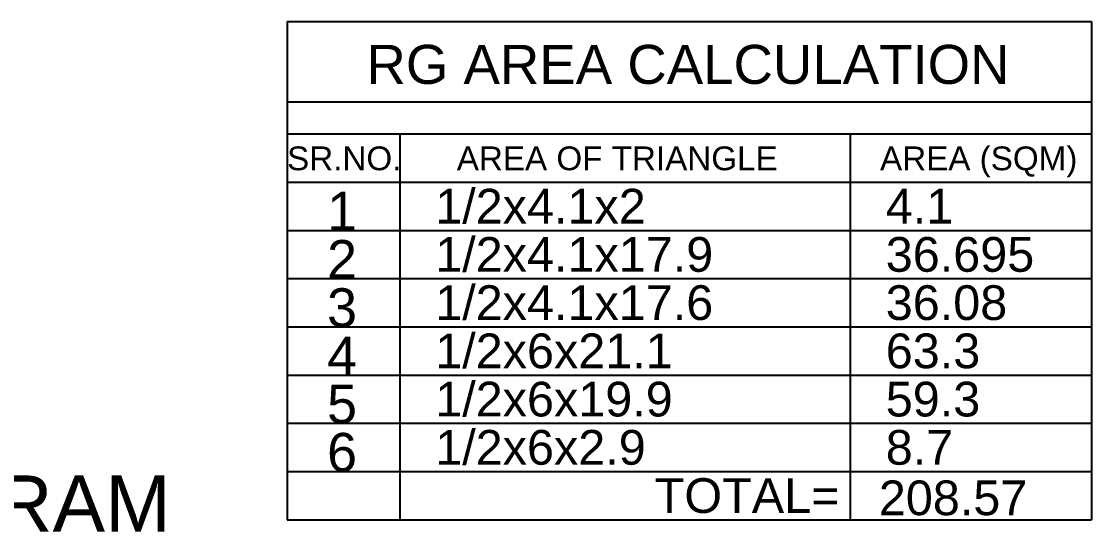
# Model space of a CAD drawing. Header units: metres. Extents: x 15463 to 32022, y 1223 to 33962.
# Drawn here: x 29597.8 to 29693.1, y 4372.2 to 4417.7 of the extents above; entities that cross this region are included whole.
import ezdxf

# ---------------------------------------------------------------- set-up
doc = ezdxf.new("R2010")
doc.units = ezdxf.units.M
doc.header["$LTSCALE"] = 0.1
doc.styles.get("Standard").update_dxf_attribs({"font": 'arial.ttf'})

msp = doc.modelspace()

# ---------------------------------------------------------------- linework, layer by layer
for p, q in [((29621.471, 4417.748), (29693.137, 4417.748)), ((29621.471, 4417.748), (29621.471, 4373.315)), ((29693.137, 4417.748), (29693.137, 4373.315)), ((29621.471, 4410.581), (29693.137, 4410.581)), ((29621.471, 4407.715), (29693.137, 4407.715)), ((29631.504, 4407.715), (29631.504, 4373.315)), ((29671.637, 4407.715), (29671.637, 4373.315)), ((29621.471, 4403.415), (29693.137, 4403.415)), ((29621.471, 4399.115), (29693.137, 4399.115)), ((29621.471, 4394.815), (29693.137, 4394.815)), ((29621.471, 4390.515), (29693.137, 4390.515)), ((29621.471, 4386.215), (29693.137, 4386.215)), ((29621.471, 4381.915), (29693.137, 4381.915)), ((29621.471, 4377.615), (29693.137, 4377.615)), ((29621.471, 4373.315), (29693.137, 4373.315))]:
    msp.add_line(p, q)

# ---------------------------------------------------------------- texts
for s, height, p in [('RG AREA CALCULATION', 3.48143, (29628.54, 4412.174)), ('SR.NO.', 2.1167, (29621.471, 4404.48)), ('AREA OF TRIANGLE', 2.1167, (29636.588, 4404.48)), ('AREA (SQM)', 2.1167, (29674.293, 4404.48)), ('1', 3.44, (29625.032, 4399.115)), ('1/2x4.1x2', 3.096, (29634.667, 4399.726)), ('4.1', 3.096, (29674.8, 4399.726)), ('1/2x4.1x17.9', 3.09598, (29634.667, 4395.426)), ('2', 3.44, (29625.032, 4394.815)), ('36.695', 3.096, (29674.8, 4395.426)), ('3', 3.44, (29625.032, 4390.515)), ('1/2x4.1x17.6', 3.09598, (29634.667, 4391.126)), ('36.08', 3.096, (29674.8, 4391.126)), ('1/2x6x21.1', 3.096, (29634.667, 4386.826)), ('4', 3.44, (29625.032, 4386.215)), ('63.3', 3.096, (29674.8, 4386.826)), ('5', 3.44, (29625.032, 4381.915)), ('1/2x6x19.9', 3.096, (29634.667, 4382.526)), ('59.3', 3.096, (29674.8, 4382.526)), ('6', 3.44, (29625.032, 4377.615)), ('1/2x6x2.9', 3.096, (29634.667, 4378.226)), ('8.7', 3.096, (29674.8, 4378.226)), ('RG AREA DIAGRAM', 5.024, (29544.821, 4372.243)), ('TOTAL=', 3.096, (29654.217, 4373.926)), ('208.57', 3.096, (29674.184, 4373.724))]:
    msp.add_text(s, height=height).set_placement(p)

doc.saveas('drawing.dxf')
